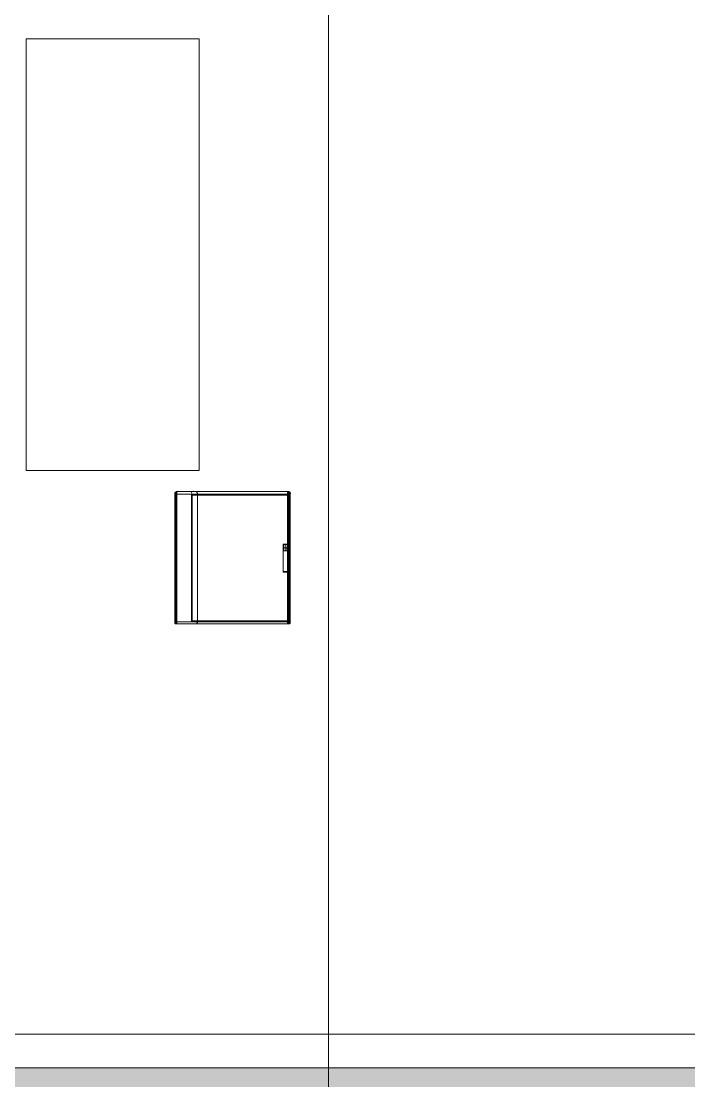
# Model space of a CAD drawing. Header units: millimetres. Extents: x 0 to 1189, y 0 to 841.
# Drawn here: x 484.34 to 506.08, y 312.58 to 347.09 of the extents above; entities that cross this region are included whole.
import ezdxf

# ---------------------------------------------------------------- set-up
doc = ezdxf.new("R2010")
doc.units = ezdxf.units.MM

msp = doc.modelspace()

# ---------------------------------------------------------------- hatches: boundary and pattern name
at = {"true_color": 0xf1d696}
h = msp.add_hatch(color=41, dxfattribs=at)
h.dxf.hatch_style = 2
h.paths.add_polyline_path([(632.001966, 313.004249), (632.001966, 312.304248), (465.04971, 312.304248), (465.04971, 313.004249)])

# ---------------------------------------------------------------- linework, layer by layer
at = {"color": 7, "lineweight": 0}
for points in [[(494.349755, 311.904247), (494.349755, 362.480324)], [(632.701967, 314.104251), (464.349709, 314.104251)], [(632.001966, 313.004249), (465.04971, 313.004249)]]:
    msp.add_lwpolyline(points, dxfattribs=at)
at = {"color": 8, "lineweight": 0, "true_color": 0x7f7f7f}
for points in [[(484.50274, 346.5153), (484.50274, 332.457279)], [(490.133749, 346.5153), (484.50274, 346.5153)], [(490.133749, 332.457279), (490.133749, 346.5153)], [(484.50274, 332.457279), (490.133749, 332.457279)], [(489.344748, 331.695277), (489.365123, 331.744903), (489.414748, 331.765278)], [(489.344748, 331.725277), (489.364748, 331.745278)], [(489.344748, 331.725277), (489.344748, 327.502271)], [(489.344748, 327.502271), (489.344748, 331.725277)], [(489.344748, 331.725277), (489.344748, 327.482271)], [(489.344748, 327.482271), (489.364748, 331.725277)], [(489.344748, 331.705277), (489.344748, 331.725277)], [(489.344748, 327.502271), (489.344748, 331.705277)], [(489.344748, 331.685277), (489.344748, 331.705277)], [(489.344748, 331.685277), (489.344748, 327.502271)], [(489.344748, 327.522271), (489.344748, 331.685277)], [(489.344748, 331.685277), (489.344748, 327.522271)], [(489.344748, 327.522271), (489.344748, 331.685277)], [(489.880748, 331.685277), (489.344748, 331.685277)], [(489.364748, 331.713277), (489.384373, 331.763653), (489.431748, 331.784278)], [(489.364748, 327.482271), (489.364748, 331.745278)], [(489.364748, 331.745278), (489.364748, 327.462271)], [(489.364748, 327.462271), (489.364748, 331.745278)], [(489.364748, 331.745278), (489.384748, 331.745278)], [(489.384748, 327.462271), (489.384748, 331.765278)], [(489.384748, 331.765278), (489.384748, 327.462271)], [(489.384748, 331.745278), (489.384748, 331.765278)], [(489.384748, 331.765278), (489.404748, 331.765278)], [(489.384748, 331.745278), (489.384748, 327.462271)], [(489.404748, 331.765278), (489.404748, 327.462271)], [(489.404748, 327.462271), (489.404748, 331.765278)], [(489.404748, 331.765278), (489.404748, 327.462271)], [(489.404748, 331.765278), (493.012753, 331.765278)], [(493.032753, 331.765278), (489.404748, 331.765278)], [(489.880748, 331.713277), (489.899998, 331.763653), (489.947749, 331.784278)], [(490.078749, 331.685277), (489.880748, 331.685277)], [(489.880748, 327.522271), (489.880748, 331.685277)], [(489.900748, 327.561271), (489.900748, 331.646277)], [(489.900748, 331.646277), (490.078749, 331.646277)], [(490.058749, 331.765278), (490.058749, 331.725277)], [(490.058749, 331.725277), (490.078749, 331.725277)], [(490.078749, 331.725277), (490.078749, 331.685277)], [(490.078749, 331.646277), (490.078749, 331.685277)], [(490.078749, 331.685277), (493.072753, 331.685277)], [(493.072753, 331.646277), (490.078749, 331.646277)], [(490.078749, 331.646277), (490.078749, 327.561271)], [(493.012753, 327.462271), (493.012753, 331.765278)], [(493.012753, 331.765278), (493.032753, 327.462271)], [(493.012753, 331.765278), (493.032753, 331.765278)], [(493.032753, 331.765278), (493.012753, 331.765278)], [(493.032753, 327.462271), (493.032753, 331.765278)], [(493.032753, 331.765278), (493.032753, 327.462271)], [(493.032753, 331.765278), (493.052753, 331.765278)], [(493.032753, 331.745278), (493.032753, 331.765278)], [(493.052753, 331.745278), (493.032753, 331.745278)], [(493.042753, 331.765278), (493.091628, 331.744528), (493.112753, 331.695277)], [(493.052753, 327.462271), (493.052753, 331.765278)], [(493.052753, 331.765278), (493.052753, 327.462271)], [(493.052753, 331.765278), (493.072753, 331.745278)], [(493.052753, 327.462271), (493.072753, 331.745278)], [(493.052753, 331.725277), (493.052753, 331.745278)], [(493.072753, 331.705277), (493.052753, 331.725277)], [(493.072753, 331.745278), (493.072753, 327.462271)], [(493.072753, 327.462271), (493.072753, 331.745278)], [(493.072753, 327.482271), (493.092753, 331.745278)], [(493.072753, 331.745278), (493.092753, 331.745278)], [(493.072753, 331.685277), (493.072753, 331.705277)], [(493.092753, 331.685277), (493.072753, 331.685277)], [(493.072753, 331.685277), (493.072753, 331.646277)], [(493.072753, 327.561271), (493.072753, 331.646277)], [(493.072753, 331.646277), (493.092753, 331.646277)], [(493.092753, 331.745278), (493.092753, 331.725277)], [(493.092753, 327.482271), (493.092753, 331.725277)], [(493.092753, 331.725277), (493.092753, 327.482271)], [(493.092753, 331.725277), (493.092753, 327.502271)], [(493.092753, 331.725277), (493.092753, 331.705277)], [(493.092753, 327.502271), (493.092753, 331.705277)], [(493.092753, 331.705277), (493.092753, 327.522271)], [(493.092753, 331.705277), (493.092753, 331.685277)], [(493.092753, 331.685277), (493.092753, 327.522271)], [(493.092753, 331.646277), (493.092753, 331.685277)], [(493.092753, 327.561271), (493.092753, 331.646277)], [(492.874753, 329.167274), (492.874753, 330.059275)], [(492.874753, 330.059275), (493.032753, 330.059275)], [(493.032753, 330.059275), (492.874753, 330.059275)], [(493.012753, 330.059275), (492.874753, 330.059275)], [(492.874753, 330.059275), (492.874753, 329.167274)], [(492.874753, 330.040275), (492.874753, 329.841275)], [(493.012753, 330.040275), (492.874753, 330.040275)], [(492.874753, 330.040275), (492.874753, 329.841275)], [(492.953753, 330.040275), (492.893753, 330.040275)], [(492.893753, 330.040275), (492.893753, 329.940275)], [(492.953753, 329.940275), (492.893753, 329.940275)], [(492.893753, 329.940275), (492.893753, 329.841275)], [(492.893753, 329.940275), (492.953753, 329.940275)], [(492.953753, 329.940275), (492.953753, 330.040275)], [(493.012753, 330.040275), (492.953753, 330.040275)], [(492.953753, 330.040275), (492.953753, 329.940275)], [(492.953753, 329.940275), (492.953753, 330.040275)], [(492.953753, 329.841275), (492.953753, 329.940275)], [(492.953753, 329.841275), (492.953753, 329.940275)], [(492.953753, 329.940275), (493.012753, 329.940275)], [(492.973753, 329.921275), (492.953753, 329.921275)], [(492.953753, 329.921275), (492.953753, 329.901275)], [(492.953753, 329.901275), (492.953753, 329.881275)], [(492.953753, 329.881275), (492.953753, 329.861275)], [(492.993753, 329.921275), (492.973753, 329.940275)], [(492.973753, 329.940275), (492.973753, 329.921275)], [(492.993753, 329.921275), (492.973753, 329.940275)], [(493.012753, 329.901275), (492.993753, 329.921275)], [(493.012753, 329.901275), (492.993753, 329.921275)], [(493.032753, 330.059275), (493.012753, 330.059275)], [(493.012753, 329.167274), (493.012753, 330.059275)], [(493.012753, 330.059275), (493.032753, 330.059275)], [(493.012753, 329.940275), (493.012753, 330.040275)], [(493.012753, 329.841275), (493.012753, 330.040275)], [(493.012753, 329.940275), (493.012753, 330.040275)], [(493.012753, 329.881275), (493.012753, 329.901275)], [(493.012753, 329.881275), (493.012753, 329.901275)], [(493.012753, 329.861275), (493.012753, 329.881275)], [(493.012753, 329.861275), (493.012753, 329.881275)], [(493.032753, 329.167274), (493.032753, 330.059275)], [(493.032753, 330.059275), (493.032753, 329.167274)], [(493.032753, 329.167274), (493.032753, 330.059275)], [(492.874753, 329.841275), (493.012753, 329.841275)], [(492.893753, 329.841275), (492.953753, 329.841275)], [(492.953753, 329.861275), (492.953753, 329.841275)], [(492.953753, 329.841275), (492.973753, 329.841275)], [(492.973753, 329.841275), (492.993753, 329.841275)], [(492.973753, 329.841275), (492.993753, 329.841275)], [(492.993753, 329.841275), (492.993753, 329.861275)], [(492.993753, 329.861275), (493.012753, 329.861275)], [(492.993753, 329.841275), (492.993753, 329.861275)], [(492.993753, 329.861275), (493.012753, 329.861275)], [(492.874753, 329.167274), (492.874753, 329.147274)], [(492.874753, 329.147274), (492.874753, 329.167274)], [(492.874753, 329.167274), (493.012753, 329.167274)], [(493.032753, 329.147274), (492.874753, 329.147274)], [(492.874753, 329.147274), (493.032753, 329.147274)], [(493.012753, 329.167274), (493.032753, 329.167274)], [(493.032753, 329.147274), (493.012753, 329.147274)], [(493.032753, 329.167274), (493.032753, 329.147274)], [(493.032753, 329.147274), (493.032753, 329.167274)], [(493.032753, 329.167274), (493.032753, 329.147274)], [(489.344748, 327.502271), (489.344748, 327.522271)], [(489.344748, 327.522271), (489.880748, 327.522271)], [(489.344748, 327.482271), (489.344748, 327.502271)], [(489.364748, 327.462271), (489.344748, 327.482271)], [(493.072753, 327.462271), (489.364748, 327.462271)], [(489.404748, 327.462271), (493.032753, 327.462271)], [(489.880748, 327.522271), (493.092753, 327.522271)], [(490.078749, 327.561271), (489.900748, 327.561271)], [(490.078749, 327.502271), (490.058749, 327.482271)], [(490.058749, 327.482271), (490.058749, 327.462271)], [(490.078749, 327.561271), (490.078749, 327.522271)], [(493.072753, 327.561271), (490.078749, 327.561271)], [(490.078749, 327.522271), (490.078749, 327.502271)], [(493.012753, 327.462271), (493.032753, 327.462271)], [(493.032753, 327.462271), (493.052753, 327.482271)], [(493.112753, 327.531271), (493.091628, 327.482521), (493.042753, 327.462271)], [(493.052753, 327.482271), (493.052753, 327.502271)], [(493.052753, 327.502271), (493.072753, 327.502271)], [(493.092753, 327.561271), (493.072753, 327.561271)], [(493.072753, 327.522271), (493.072753, 327.561271)], [(493.072753, 327.502271), (493.072753, 327.522271)], [(493.092753, 327.482271), (493.072753, 327.462271)], [(493.092753, 327.522271), (493.092753, 327.561271)], [(493.092753, 327.522271), (493.092753, 327.482271)]]:
    msp.add_lwpolyline(points, dxfattribs=at)

doc.saveas('drawing.dxf')
